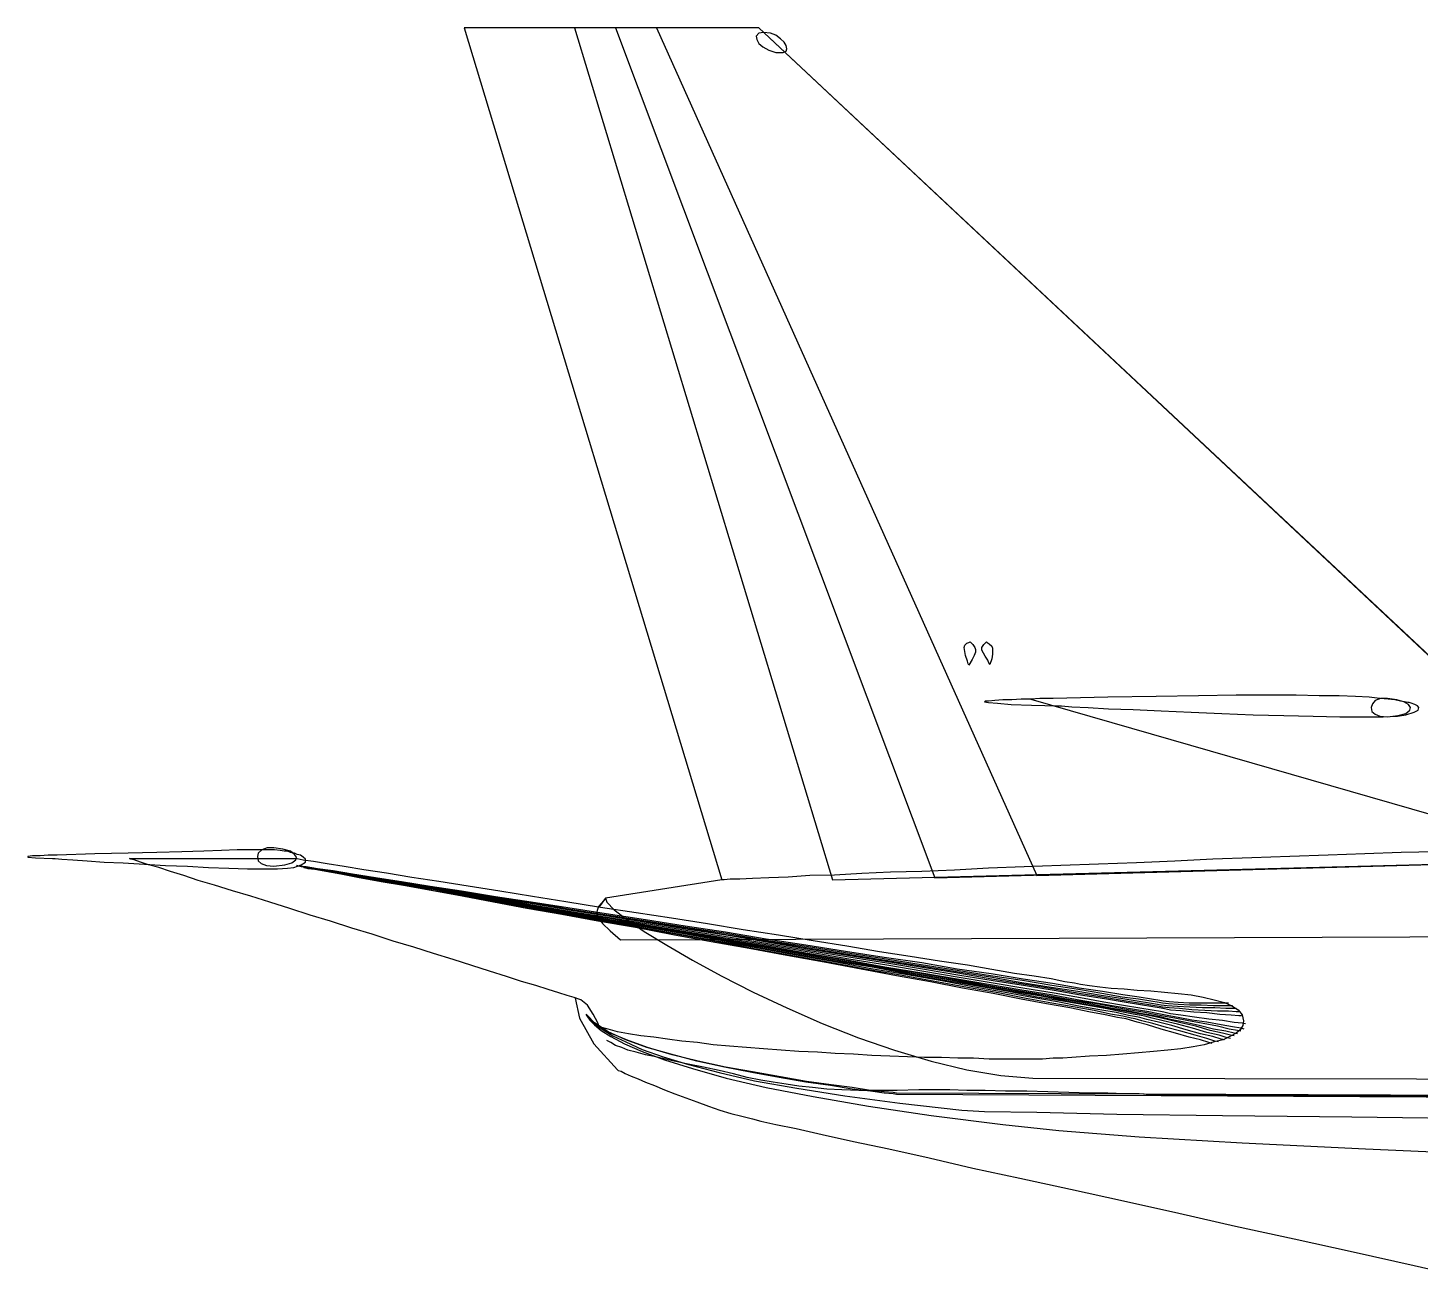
# Model space of a CAD drawing. Header units: millimetres. Extents: x -2022 to -1899, y 1897 to 1925.
# Drawn here: x -2021.51 to -1995.57, y 1901.22 to 1924.55 of the extents above; entities that cross this region are included whole.
import ezdxf

# ---------------------------------------------------------------- set-up
doc = ezdxf.new("R2010")
doc.units = ezdxf.units.MM
doc.header["$LTSCALE"] = 10
doc.layers.add('Aeronaves', color=2, linetype='Continuous')

msp = doc.modelspace()

# ---------------------------------------------------------------- linework, layer by layer
at = {"layer": 'Aeronaves'}
msp.add_line((-2002.82, 1912.036), (-1984.868, 1906.853), dxfattribs=at)
for points in [[(-2007.889, 1924.55), (-2013.378, 1924.55), (-2008.575, 1908.67), (-2010.748, 1908.326), (-2010.861, 1908.165)], [(-1993.738, 1911.282), (-2007.889, 1924.55), (-2011.32, 1924.55), (-2006.517, 1908.67), (-1992.429, 1909.036)], [(-2010.557, 1924.55), (-2004.611, 1908.708), (-1992.426, 1909.035)], [(-1993.738, 1911.282), (-2007.889, 1924.55), (-2010.557, 1924.55)], [(-2009.795, 1924.55), (-2002.706, 1908.746), (-1992.422, 1909.034)], [(-1993.738, 1911.282), (-2007.889, 1924.55), (-2009.795, 1924.55)], [(-1993.722, 1911.278), (-2007.889, 1924.55)], [(-2007.8, 1924.461), (-2007.889, 1924.449), (-2007.94, 1924.398), (-2007.927, 1924.334), (-2007.889, 1924.258), (-2007.813, 1924.195), (-2007.699, 1924.131), (-2007.572, 1924.093), (-2007.432, 1924.093), (-2007.381, 1924.118), (-2007.368, 1924.156), (-2007.381, 1924.22), (-2007.419, 1924.283), (-2007.483, 1924.347), (-2007.572, 1924.411), (-2007.673, 1924.449), (-2007.8, 1924.461)], [(-2003.976, 1912.671), (-2003.989, 1912.697), (-2004.002, 1912.747), (-2004.04, 1912.849), (-2004.065, 1913.001), (-2004.052, 1913.04), (-2004.014, 1913.078), (-2003.976, 1913.09), (-2003.951, 1913.103), (-2003.938, 1913.09), (-2003.9, 1913.052), (-2003.862, 1913.001), (-2003.849, 1912.963), (-2003.849, 1912.912), (-2003.875, 1912.849), (-2003.913, 1912.773), (-2003.976, 1912.671)], [(-2003.582, 1912.684), (-2003.595, 1912.697), (-2003.62, 1912.76), (-2003.671, 1912.836), (-2003.735, 1912.951), (-2003.735, 1913.001), (-2003.697, 1913.052), (-2003.659, 1913.09), (-2003.646, 1913.103), (-2003.633, 1913.09), (-2003.595, 1913.065), (-2003.544, 1913.027), (-2003.532, 1912.989), (-2003.532, 1912.938), (-2003.532, 1912.874), (-2003.544, 1912.785), (-2003.582, 1912.684)], [(-1995.794, 1911.972), (-1995.858, 1911.985), (-1995.934, 1911.998), (-1996.036, 1912.023), (-1996.163, 1912.036), (-1996.315, 1912.049), (-1996.518, 1912.074), (-1996.772, 1912.087), (-1997.077, 1912.099), (-1997.446, 1912.099), (-1997.878, 1912.112), (-1998.399, 1912.112), (-1998.996, 1912.112), (-1999.695, 1912.099), (-2000.482, 1912.087), (-2001.384, 1912.074), (-2002.401, 1912.049), (-2002.439, 1912.049), (-2002.528, 1912.049), (-2002.655, 1912.049), (-2002.82, 1912.036), (-2002.998, 1912.036), (-2003.176, 1912.023), (-2003.341, 1912.023), (-2003.493, 1912.01), (-2003.608, 1911.998), (-2003.671, 1911.998), (-2003.684, 1911.985), (-2003.608, 1911.972), (-2003.443, 1911.96), (-2003.188, 1911.934), (-2002.807, 1911.921), (-2002.312, 1911.909), (-2002.248, 1911.909), (-2002.058, 1911.896), (-2001.753, 1911.883), (-2001.372, 1911.858), (-2000.914, 1911.845), (-2000.393, 1911.82), (-1999.834, 1911.794), (-1999.263, 1911.769), (-1998.678, 1911.744), (-1998.106, 1911.731), (-1997.56, 1911.718), (-1997.065, 1911.706), (-1996.62, 1911.706), (-1996.252, 1911.706), (-1995.985, 1911.718), (-1995.832, 1911.744), (-1995.68, 1911.794), (-1995.604, 1911.833), (-1995.591, 1911.883), (-1995.616, 1911.909), (-1995.667, 1911.934), (-1995.731, 1911.96), (-1995.769, 1911.972), (-1995.794, 1911.972)], [(-1996.175, 1912.049), (-1996.302, 1912.049), (-1996.404, 1912.01), (-1996.455, 1911.947), (-1996.48, 1911.883), (-1996.468, 1911.807), (-1996.404, 1911.756), (-1996.315, 1911.718), (-1996.175, 1911.706), (-1995.972, 1911.731), (-1995.832, 1911.769), (-1995.756, 1911.833), (-1995.743, 1911.883), (-1995.781, 1911.934), (-1995.87, 1911.985), (-1995.997, 1912.023), (-1996.175, 1912.049)], [(-2016.567, 1909.165), (-2016.618, 1909.178), (-2016.668, 1909.203), (-2016.732, 1909.203), (-2016.808, 1909.216), (-2016.91, 1909.229), (-2017.024, 1909.229), (-2017.177, 1909.229), (-2017.38, 1909.229), (-2017.609, 1909.229), (-2017.901, 1909.216), (-2018.231, 1909.203), (-2018.638, 1909.19), (-2019.108, 1909.178), (-2019.641, 1909.165), (-2020.264, 1909.152), (-2020.963, 1909.127), (-2021.014, 1909.127), (-2021.128, 1909.127), (-2021.28, 1909.114), (-2021.42, 1909.114), (-2021.509, 1909.101), (-2021.509, 1909.089), (-2021.369, 1909.076), (-2021.052, 1909.063), (-2021.001, 1909.063), (-2020.874, 1909.051), (-2020.671, 1909.038), (-2020.404, 1909.025), (-2020.086, 1909), (-2019.73, 1908.987), (-2019.337, 1908.962), (-2018.943, 1908.936), (-2018.536, 1908.924), (-2018.142, 1908.898), (-2017.761, 1908.886), (-2017.418, 1908.873), (-2017.1, 1908.873), (-2016.859, 1908.873), (-2016.668, 1908.886), (-2016.554, 1908.898), (-2016.414, 1908.949), (-2016.338, 1909), (-2016.338, 1909.051), (-2016.376, 1909.089), (-2016.427, 1909.127), (-2016.491, 1909.14), (-2016.541, 1909.165), (-2016.567, 1909.165)], [(-2016.923, 1909.267), (-2017.05, 1909.267), (-2017.151, 1909.229), (-2017.215, 1909.165), (-2017.227, 1909.101), (-2017.215, 1909.025), (-2017.164, 1908.974), (-2017.062, 1908.936), (-2016.923, 1908.924), (-2016.719, 1908.949), (-2016.592, 1908.987), (-2016.516, 1909.038), (-2016.503, 1909.089), (-2016.541, 1909.14), (-2016.618, 1909.203), (-2016.757, 1909.241), (-2016.923, 1909.267)], [(-1998.856, 1906.04), (-1998.869, 1905.951), (-1998.92, 1905.874), (-1998.996, 1905.811), (-1999.11, 1905.747), (-1999.237, 1905.684), (-1999.402, 1905.646), (-1999.593, 1905.595), (-1999.796, 1905.557), (-2000.025, 1905.519), (-2000.266, 1905.493), (-2000.533, 1905.468), (-2000.813, 1905.442), (-2001.105, 1905.417), (-2001.41, 1905.392), (-2001.727, 1905.379), (-2002.058, 1905.354), (-2002.223, 1905.341), (-2002.401, 1905.341), (-2002.604, 1905.328), (-2002.833, 1905.328), (-2003.074, 1905.328), (-2003.328, 1905.328), (-2003.595, 1905.328), (-2003.887, 1905.341), (-2004.179, 1905.341), (-2004.484, 1905.354), (-2004.802, 1905.354), (-2005.12, 1905.366), (-2005.45, 1905.379), (-2005.78, 1905.392), (-2006.123, 1905.417), (-2006.466, 1905.43), (-2006.797, 1905.455), (-2007.14, 1905.468), (-2007.47, 1905.493), (-2007.8, 1905.519), (-2008.118, 1905.544), (-2008.436, 1905.569), (-2008.741, 1905.595), (-2009.033, 1905.633), (-2009.325, 1905.658), (-2009.592, 1905.697), (-2009.846, 1905.735), (-2010.087, 1905.76), (-2010.316, 1905.798), (-2010.519, 1905.836), (-2010.697, 1905.887), (-2010.862, 1905.925), (-2010.888, 1906.001), (-2010.977, 1906.167), (-2011.078, 1906.332), (-2011.205, 1906.433), (-2011.243, 1906.446), (-2011.332, 1906.472), (-2011.459, 1906.51), (-2011.612, 1906.56), (-2011.815, 1906.624), (-2012.044, 1906.7), (-2012.311, 1906.776), (-2012.59, 1906.865), (-2012.908, 1906.967), (-2013.238, 1907.069), (-2013.581, 1907.183), (-2013.95, 1907.297), (-2014.318, 1907.412), (-2014.699, 1907.526), (-2015.093, 1907.653), (-2015.474, 1907.767), (-2015.868, 1907.895), (-2016.249, 1908.009), (-2016.63, 1908.136), (-2016.999, 1908.25), (-2017.355, 1908.365), (-2017.698, 1908.466), (-2018.028, 1908.568), (-2018.333, 1908.657), (-2018.6, 1908.746), (-2018.854, 1908.822), (-2019.07, 1908.898), (-2019.26, 1908.949), (-2019.413, 1909), (-2019.527, 1909.038), (-2019.591, 1909.051), (-2019.616, 1909.063), (-2016.529, 1909.063), (-2016.491, 1909.063), (-2016.376, 1909.038), (-2016.186, 1909.013), (-2015.932, 1908.974), (-2015.614, 1908.924), (-2015.246, 1908.86), (-2014.826, 1908.797), (-2014.356, 1908.72), (-2013.848, 1908.644), (-2013.302, 1908.555), (-2012.717, 1908.466), (-2012.107, 1908.365), (-2011.485, 1908.263), (-2010.837, 1908.161), (-2010.176, 1908.06), (-2009.516, 1907.958), (-2008.842, 1907.856), (-2008.182, 1907.742), (-2007.521, 1907.64), (-2006.873, 1907.539), (-2006.25, 1907.437), (-2005.641, 1907.335), (-2005.069, 1907.247), (-2004.522, 1907.158), (-2004.002, 1907.081), (-2003.544, 1907.005), (-2003.125, 1906.929), (-2002.756, 1906.878), (-2002.439, 1906.827), (-2002.185, 1906.776), (-2002.007, 1906.751), (-2001.893, 1906.726), (-2001.727, 1906.7), (-2001.537, 1906.675), (-2001.321, 1906.649), (-2001.079, 1906.637), (-2000.838, 1906.611), (-2000.584, 1906.599), (-2000.33, 1906.573), (-2000.076, 1906.548), (-1999.834, 1906.522), (-1999.606, 1906.484), (-1999.402, 1906.433), (-1999.212, 1906.383), (-1999.072, 1906.319), (-1998.958, 1906.243), (-1998.881, 1906.154), (-1998.856, 1906.04)], [(-1995.261, 1909.19), (-1995.921, 1909.178), (-1996.595, 1909.152), (-1997.281, 1909.127), (-1997.992, 1909.101), (-1998.704, 1909.076), (-1999.428, 1909.051), (-2000.139, 1909.013), (-2000.851, 1908.987), (-2001.562, 1908.962), (-2002.261, 1908.936), (-2002.947, 1908.911), (-2003.608, 1908.886), (-2004.243, 1908.847), (-2004.853, 1908.822), (-2005.437, 1908.809), (-2005.971, 1908.784), (-2006.479, 1908.758), (-2006.936, 1908.746), (-2007.343, 1908.72), (-2007.699, 1908.708), (-2008.004, 1908.695), (-2008.245, 1908.682), (-2008.423, 1908.682), (-2008.537, 1908.67), (-2008.575, 1908.67), (-2010.748, 1908.326), (-2010.811, 1908.238), (-2010.875, 1908.174), (-2010.9, 1908.098), (-2010.913, 1908.034), (-2010.875, 1907.958), (-2010.799, 1907.856), (-2010.659, 1907.717), (-2010.468, 1907.551), (-1987.582, 1907.636)], [(-1995.261, 1909.19), (-1995.921, 1909.178), (-1996.595, 1909.152), (-1997.281, 1909.127), (-1997.992, 1909.101), (-1998.704, 1909.076), (-1999.428, 1909.051), (-2000.139, 1909.013), (-2000.851, 1908.987), (-2001.562, 1908.962), (-2002.261, 1908.936), (-2002.947, 1908.911), (-2003.608, 1908.886), (-2004.243, 1908.847), (-2004.853, 1908.822), (-2005.437, 1908.809), (-2005.971, 1908.784), (-2006.479, 1908.758), (-2006.936, 1908.746), (-2007.343, 1908.72), (-2007.699, 1908.708), (-2008.004, 1908.695), (-2008.245, 1908.682), (-2008.423, 1908.682), (-2008.537, 1908.67), (-2008.575, 1908.67), (-2010.748, 1908.326), (-2010.723, 1908.25), (-2010.583, 1908.11), (-2010.354, 1907.933), (-2010.024, 1907.704), (-2009.604, 1907.45), (-2009.122, 1907.17), (-2008.588, 1906.878), (-2007.991, 1906.573), (-2007.368, 1906.281), (-2006.708, 1905.989), (-2006.034, 1905.722), (-2005.361, 1905.493), (-2004.675, 1905.29), (-2004.014, 1905.125), (-2003.379, 1905.023), (-2002.782, 1904.972), (-1967.029, 1904.91)], [(-1999.136, 1906.37), (-1999.174, 1906.37), (-1999.301, 1906.37), (-1999.466, 1906.37), (-1999.669, 1906.37), (-1999.872, 1906.37), (-2000.076, 1906.383), (-2000.241, 1906.395), (-2000.355, 1906.408), (-2000.419, 1906.421), (-2000.571, 1906.446), (-2000.8, 1906.484), (-2001.105, 1906.522), (-2001.486, 1906.586), (-2001.918, 1906.649), (-2002.413, 1906.738), (-2002.96, 1906.815), (-2003.557, 1906.916), (-2004.192, 1907.005), (-2004.853, 1907.12), (-2005.552, 1907.221), (-2006.276, 1907.335), (-2007.013, 1907.45), (-2007.75, 1907.564), (-2008.512, 1907.691), (-2009.261, 1907.806), (-2009.998, 1907.92), (-2010.735, 1908.034), (-2011.447, 1908.149), (-2012.133, 1908.25), (-2012.793, 1908.352), (-2013.429, 1908.454), (-2014.013, 1908.542), (-2014.547, 1908.631), (-2015.03, 1908.708), (-2015.461, 1908.771), (-2015.817, 1908.835), (-2016.109, 1908.873), (-2016.325, 1908.911), (-2016.452, 1908.924), (-2016.503, 1908.936)], [(-1999.059, 1906.319), (-1999.11, 1906.319), (-1999.237, 1906.319), (-1999.415, 1906.319), (-1999.644, 1906.332), (-1999.86, 1906.332), (-2000.076, 1906.345), (-2000.254, 1906.357), (-2000.368, 1906.37), (-2000.431, 1906.383), (-2000.584, 1906.408), (-2000.813, 1906.446), (-2001.118, 1906.484), (-2001.499, 1906.548), (-2001.931, 1906.624), (-2002.426, 1906.7), (-2002.972, 1906.789), (-2003.57, 1906.878), (-2004.192, 1906.98), (-2004.866, 1907.081), (-2005.552, 1907.196), (-2006.276, 1907.31), (-2007, 1907.424), (-2007.75, 1907.539), (-2008.499, 1907.666), (-2009.249, 1907.78), (-2009.986, 1907.895), (-2010.723, 1908.009), (-2011.434, 1908.123), (-2012.12, 1908.238), (-2012.781, 1908.339), (-2013.403, 1908.441), (-2013.975, 1908.53), (-2014.521, 1908.619), (-2015.004, 1908.695), (-2015.423, 1908.758), (-2015.779, 1908.809), (-2016.071, 1908.86), (-2016.287, 1908.898), (-2016.414, 1908.911), (-2016.465, 1908.924)], [(-1998.996, 1906.268), (-1999.047, 1906.268), (-1999.186, 1906.268), (-1999.39, 1906.281), (-1999.618, 1906.281), (-1999.86, 1906.294), (-2000.088, 1906.306), (-2000.279, 1906.319), (-2000.393, 1906.332), (-2000.457, 1906.345), (-2000.609, 1906.37), (-2000.838, 1906.408), (-2001.143, 1906.459), (-2001.511, 1906.51), (-2001.943, 1906.586), (-2002.439, 1906.662), (-2002.985, 1906.751), (-2003.57, 1906.853), (-2004.205, 1906.954), (-2004.866, 1907.056), (-2005.564, 1907.17), (-2006.276, 1907.285), (-2007, 1907.399), (-2007.75, 1907.526), (-2008.499, 1907.64), (-2009.236, 1907.767), (-2009.973, 1907.882), (-2010.71, 1907.996), (-2011.421, 1908.11), (-2012.107, 1908.225), (-2012.755, 1908.326), (-2013.378, 1908.428), (-2013.962, 1908.53), (-2014.496, 1908.606), (-2014.979, 1908.682), (-2015.398, 1908.758), (-2015.754, 1908.809), (-2016.046, 1908.86), (-2016.262, 1908.898), (-2016.389, 1908.911), (-2016.44, 1908.924)], [(-1998.945, 1906.205), (-1998.996, 1906.205), (-1999.136, 1906.217), (-1999.339, 1906.217), (-1999.58, 1906.23), (-1999.822, 1906.243), (-2000.05, 1906.268), (-2000.241, 1906.281), (-2000.368, 1906.294), (-2000.431, 1906.306), (-2000.584, 1906.332), (-2000.813, 1906.37), (-2001.118, 1906.421), (-2001.486, 1906.484), (-2001.918, 1906.548), (-2002.413, 1906.637), (-2002.96, 1906.726), (-2003.544, 1906.815), (-2004.179, 1906.929), (-2004.84, 1907.031), (-2005.526, 1907.145), (-2006.238, 1907.259), (-2006.975, 1907.374), (-2007.711, 1907.501), (-2008.461, 1907.628), (-2009.211, 1907.742), (-2009.948, 1907.869), (-2010.672, 1907.983), (-2011.383, 1908.098), (-2012.069, 1908.212), (-2012.73, 1908.314), (-2013.34, 1908.415), (-2013.924, 1908.504), (-2014.458, 1908.593), (-2014.941, 1908.67), (-2015.36, 1908.746), (-2015.716, 1908.797), (-2016.008, 1908.847), (-2016.224, 1908.886), (-2016.351, 1908.898), (-2016.402, 1908.911)], [(-2016.364, 1908.898), (-2016.313, 1908.886), (-2016.186, 1908.873), (-2015.97, 1908.835), (-2015.677, 1908.784), (-2015.322, 1908.733), (-2014.902, 1908.657), (-2014.42, 1908.581), (-2013.886, 1908.492), (-2013.314, 1908.403), (-2012.692, 1908.301), (-2012.031, 1908.187), (-2011.345, 1908.072), (-2010.634, 1907.958), (-2009.909, 1907.844), (-2009.173, 1907.717), (-2008.423, 1907.602), (-2007.686, 1907.475), (-2006.936, 1907.348), (-2006.212, 1907.234), (-2005.501, 1907.12), (-2004.802, 1907.005), (-2004.141, 1906.891), (-2003.519, 1906.789), (-2002.922, 1906.7), (-2002.388, 1906.611), (-2001.893, 1906.522), (-2001.448, 1906.459), (-2001.079, 1906.395), (-2000.775, 1906.345), (-2000.546, 1906.306), (-2000.393, 1906.281), (-2000.33, 1906.268), (-2000.215, 1906.243), (-2000.025, 1906.23), (-1999.784, 1906.205), (-1999.542, 1906.192), (-1999.301, 1906.167), (-1999.085, 1906.154), (-1998.945, 1906.141), (-1998.894, 1906.141)], [(-2016.364, 1908.898), (-2016.313, 1908.886), (-2016.186, 1908.873), (-2015.97, 1908.835), (-2015.677, 1908.784), (-2015.322, 1908.72), (-2014.902, 1908.657), (-2014.42, 1908.568), (-2013.886, 1908.479), (-2013.314, 1908.39), (-2012.692, 1908.288), (-2012.031, 1908.174), (-2011.345, 1908.06), (-2010.634, 1907.945), (-2009.909, 1907.818), (-2009.173, 1907.691), (-2008.436, 1907.577), (-2007.686, 1907.45), (-2006.949, 1907.323), (-2006.212, 1907.196), (-2005.501, 1907.081), (-2004.815, 1906.967), (-2004.154, 1906.853), (-2003.519, 1906.751), (-2002.934, 1906.649), (-2002.388, 1906.56), (-2001.893, 1906.472), (-2001.461, 1906.395), (-2001.092, 1906.332), (-2000.787, 1906.281), (-2000.559, 1906.243), (-2000.406, 1906.217), (-2000.343, 1906.205), (-2000.215, 1906.179), (-2000.025, 1906.154), (-1999.771, 1906.116), (-1999.504, 1906.078), (-1999.25, 1906.052), (-1999.034, 1906.014), (-1998.881, 1906.001), (-1998.818, 1905.989)], [(-1998.97, 1905.798), (-1999.034, 1905.811), (-1999.186, 1905.849), (-1999.415, 1905.887), (-1999.682, 1905.951), (-1999.961, 1906.014), (-2000.215, 1906.065), (-2000.419, 1906.116), (-2000.559, 1906.141), (-2000.622, 1906.154), (-2000.775, 1906.179), (-2000.991, 1906.217), (-2001.295, 1906.268), (-2001.664, 1906.345), (-2002.096, 1906.421), (-2002.579, 1906.497), (-2003.112, 1906.599), (-2003.697, 1906.7), (-2004.307, 1906.802), (-2004.967, 1906.916), (-2005.641, 1907.031), (-2006.352, 1907.158), (-2007.063, 1907.285), (-2007.8, 1907.412), (-2008.537, 1907.539), (-2009.261, 1907.666), (-2009.998, 1907.793), (-2010.71, 1907.92), (-2011.409, 1908.034), (-2012.082, 1908.161), (-2012.73, 1908.263), (-2013.34, 1908.377), (-2013.911, 1908.479), (-2014.432, 1908.568), (-2014.915, 1908.644), (-2015.322, 1908.72), (-2015.677, 1908.784), (-2015.97, 1908.835), (-2016.173, 1908.873), (-2016.3, 1908.886), (-2016.351, 1908.898)], [(-1998.907, 1905.849), (-1998.97, 1905.862), (-1999.123, 1905.887), (-1999.339, 1905.938), (-1999.606, 1905.989), (-1999.885, 1906.04), (-2000.139, 1906.09), (-2000.355, 1906.129), (-2000.482, 1906.154), (-2000.546, 1906.167), (-2000.698, 1906.192), (-2000.927, 1906.23), (-2001.219, 1906.281), (-2001.588, 1906.357), (-2002.02, 1906.421), (-2002.515, 1906.51), (-2003.049, 1906.599), (-2003.633, 1906.7), (-2004.256, 1906.815), (-2004.904, 1906.929), (-2005.59, 1907.043), (-2006.301, 1907.17), (-2007.025, 1907.297), (-2007.75, 1907.412), (-2008.499, 1907.551), (-2009.236, 1907.679), (-2009.96, 1907.793), (-2010.684, 1907.92), (-2011.383, 1908.047), (-2012.057, 1908.161), (-2012.717, 1908.276), (-2013.327, 1908.377), (-2013.899, 1908.479), (-2014.432, 1908.568), (-2014.902, 1908.644), (-2015.322, 1908.72), (-2015.677, 1908.784), (-2015.97, 1908.835), (-2016.173, 1908.873), (-2016.3, 1908.886), (-2016.351, 1908.898)], [(-1998.843, 1905.887), (-1998.907, 1905.9), (-1999.059, 1905.925), (-1999.275, 1905.963), (-1999.542, 1906.014), (-1999.822, 1906.052), (-2000.076, 1906.103), (-2000.279, 1906.141), (-2000.406, 1906.167), (-2000.47, 1906.179), (-2000.622, 1906.205), (-2000.851, 1906.243), (-2001.156, 1906.294), (-2001.524, 1906.357), (-2001.956, 1906.433), (-2002.439, 1906.522), (-2002.985, 1906.611), (-2003.57, 1906.713), (-2004.192, 1906.815), (-2004.853, 1906.929), (-2005.539, 1907.043), (-2006.25, 1907.17), (-2006.975, 1907.297), (-2007.711, 1907.424), (-2008.461, 1907.551), (-2009.198, 1907.679), (-2009.935, 1907.806), (-2010.659, 1907.92), (-2011.358, 1908.047), (-2012.044, 1908.161), (-2012.692, 1908.276), (-2013.314, 1908.377), (-2013.886, 1908.479), (-2014.42, 1908.568), (-2014.902, 1908.644), (-2015.322, 1908.72), (-2015.677, 1908.784), (-2015.957, 1908.835), (-2016.173, 1908.873), (-2016.3, 1908.886), (-2016.351, 1908.898)], [(-1999.212, 1905.684), (-1999.275, 1905.697), (-1999.428, 1905.747), (-1999.656, 1905.798), (-1999.923, 1905.874), (-2000.19, 1905.951), (-2000.444, 1906.014), (-2000.66, 1906.065), (-2000.787, 1906.103), (-2000.851, 1906.116), (-2001.003, 1906.141), (-2001.232, 1906.192), (-2001.537, 1906.243), (-2001.893, 1906.306), (-2002.325, 1906.395), (-2002.795, 1906.472), (-2003.328, 1906.573), (-2003.9, 1906.675), (-2004.51, 1906.789), (-2005.158, 1906.904), (-2005.831, 1907.018), (-2006.517, 1907.145), (-2007.229, 1907.272), (-2007.94, 1907.399), (-2008.664, 1907.526), (-2009.389, 1907.653), (-2010.1, 1907.78), (-2010.799, 1907.907), (-2011.485, 1908.034), (-2012.145, 1908.149), (-2012.781, 1908.263), (-2013.391, 1908.377), (-2013.95, 1908.466), (-2014.458, 1908.568), (-2014.928, 1908.644), (-2015.334, 1908.72), (-2015.677, 1908.784), (-2015.957, 1908.835), (-2016.16, 1908.873), (-2016.3, 1908.886), (-2016.338, 1908.898)], [(-1999.097, 1905.709), (-1999.161, 1905.722), (-1999.313, 1905.773), (-1999.542, 1905.824), (-1999.809, 1905.9), (-2000.088, 1905.976), (-2000.355, 1906.04), (-2000.559, 1906.09), (-2000.698, 1906.129), (-2000.762, 1906.141), (-2000.914, 1906.167), (-2001.13, 1906.205), (-2001.435, 1906.268), (-2001.791, 1906.332), (-2002.223, 1906.408), (-2002.706, 1906.484), (-2003.239, 1906.586), (-2003.811, 1906.688), (-2004.421, 1906.789), (-2005.069, 1906.904), (-2005.742, 1907.031), (-2006.441, 1907.145), (-2007.152, 1907.272), (-2007.877, 1907.399), (-2008.601, 1907.539), (-2009.325, 1907.666), (-2010.049, 1907.793), (-2010.761, 1907.907), (-2011.447, 1908.034), (-2012.12, 1908.149), (-2012.755, 1908.263), (-2013.365, 1908.377), (-2013.924, 1908.479), (-2014.445, 1908.568), (-2014.915, 1908.644), (-2015.322, 1908.72), (-2015.677, 1908.784), (-2015.957, 1908.835), (-2016.16, 1908.873), (-2016.3, 1908.886), (-2016.338, 1908.898)], [(-1999.034, 1905.76), (-1999.097, 1905.773), (-1999.25, 1905.811), (-1999.479, 1905.862), (-1999.745, 1905.938), (-2000.025, 1906.001), (-2000.279, 1906.065), (-2000.495, 1906.116), (-2000.622, 1906.141), (-2000.686, 1906.154), (-2000.838, 1906.179), (-2001.067, 1906.217), (-2001.359, 1906.268), (-2001.727, 1906.332), (-2002.147, 1906.408), (-2002.629, 1906.497), (-2003.163, 1906.586), (-2003.747, 1906.688), (-2004.357, 1906.802), (-2005.018, 1906.916), (-2005.691, 1907.031), (-2006.39, 1907.158), (-2007.102, 1907.285), (-2007.826, 1907.412), (-2008.563, 1907.539), (-2009.287, 1907.666), (-2010.011, 1907.793), (-2010.723, 1907.92), (-2011.421, 1908.034), (-2012.095, 1908.149), (-2012.743, 1908.263), (-2013.34, 1908.377), (-2013.911, 1908.479), (-2014.432, 1908.568), (-2014.902, 1908.644), (-2015.322, 1908.72), (-2015.677, 1908.784), (-2015.957, 1908.835), (-2016.16, 1908.873), (-2016.287, 1908.886), (-2016.338, 1908.898)], [(-1999.326, 1905.646), (-1999.39, 1905.658), (-1999.542, 1905.709), (-1999.758, 1905.773), (-2000.025, 1905.849), (-2000.292, 1905.913), (-2000.546, 1905.989), (-2000.749, 1906.04), (-2000.876, 1906.078), (-2000.952, 1906.09), (-2001.105, 1906.129), (-2001.334, 1906.167), (-2001.638, 1906.23), (-2001.994, 1906.294), (-2002.426, 1906.37), (-2002.909, 1906.459), (-2003.43, 1906.56), (-2004.002, 1906.662), (-2004.611, 1906.776), (-2005.247, 1906.891), (-2005.907, 1907.005), (-2006.593, 1907.132), (-2007.292, 1907.259), (-2008.004, 1907.386), (-2008.728, 1907.526), (-2009.439, 1907.653), (-2010.151, 1907.78), (-2010.85, 1907.907), (-2011.523, 1908.022), (-2012.184, 1908.136), (-2012.806, 1908.25), (-2013.403, 1908.365), (-2013.962, 1908.466), (-2014.471, 1908.555), (-2014.928, 1908.631), (-2015.334, 1908.708), (-2015.677, 1908.771), (-2015.957, 1908.822), (-2016.16, 1908.86), (-2016.287, 1908.873), (-2016.325, 1908.886)], [(-1999.44, 1905.62), (-1999.504, 1905.633), (-1999.656, 1905.684), (-1999.872, 1905.735), (-2000.127, 1905.811), (-2000.393, 1905.887), (-2000.647, 1905.963), (-2000.838, 1906.014), (-2000.965, 1906.052), (-2001.041, 1906.078), (-2001.206, 1906.103), (-2001.435, 1906.154), (-2001.74, 1906.205), (-2002.096, 1906.281), (-2002.528, 1906.357), (-2002.998, 1906.446), (-2003.519, 1906.548), (-2004.091, 1906.649), (-2004.688, 1906.764), (-2005.323, 1906.878), (-2005.984, 1907.005), (-2006.67, 1907.132), (-2007.368, 1907.259), (-2008.067, 1907.386), (-2008.779, 1907.513), (-2009.49, 1907.64), (-2010.189, 1907.78), (-2010.888, 1907.895), (-2011.561, 1908.022), (-2012.209, 1908.136), (-2012.832, 1908.25), (-2013.416, 1908.365), (-2013.962, 1908.466), (-2014.471, 1908.555), (-2014.928, 1908.631), (-2015.334, 1908.708), (-2015.665, 1908.771), (-2015.944, 1908.822), (-2016.148, 1908.86), (-2016.275, 1908.873), (-2016.313, 1908.886)], [(-2011.309, 1906.465), (-2011.231, 1906.09), (-2010.964, 1905.608), (-2010.519, 1905.125), (-2010.507, 1905.112), (-2010.456, 1905.099), (-2010.379, 1905.061), (-2010.265, 1905.01), (-2010.138, 1904.96), (-2009.998, 1904.896), (-2009.833, 1904.833), (-2009.643, 1904.756), (-2009.452, 1904.68), (-2009.249, 1904.604), (-2009.045, 1904.528), (-2008.829, 1904.451), (-2008.614, 1904.375), (-2008.41, 1904.312), (-2008.207, 1904.261), (-2008.004, 1904.21), (-2007.851, 1904.172), (-2007.572, 1904.108), (-2007.191, 1904.032), (-2006.708, 1903.918), (-2006.123, 1903.791), (-2005.463, 1903.651), (-2004.713, 1903.486), (-2003.9, 1903.295), (-2003.023, 1903.105), (-2002.083, 1902.901), (-2001.092, 1902.685), (-2000.063, 1902.457), (-1999.009, 1902.215), (-1997.916, 1901.974), (-1996.811, 1901.733), (-1995.68, 1901.478), (-1994.562, 1901.224)], [(-1973.252, 1904.507), (-2005.323, 1904.667), (-2005.386, 1904.68), (-2005.552, 1904.693), (-2005.806, 1904.731), (-2006.149, 1904.769), (-2006.555, 1904.833), (-2007.013, 1904.896), (-2007.508, 1904.985), (-2008.016, 1905.074), (-2008.525, 1905.176), (-2009.045, 1905.29), (-2009.528, 1905.417), (-2009.973, 1905.544), (-2010.367, 1905.684), (-2010.697, 1905.836), (-2010.951, 1906.001), (-2011.104, 1906.167), (-2011.104, 1906.154), (-2011.078, 1906.116), (-2011.04, 1906.052), (-2010.951, 1905.963), (-2010.824, 1905.862), (-2010.646, 1905.747), (-2010.392, 1905.608), (-2010.062, 1905.468), (-2009.643, 1905.315), (-2009.122, 1905.15), (-2008.499, 1904.972), (-2007.75, 1904.794), (-2006.873, 1904.629), (-2005.844, 1904.451), (-2004.675, 1904.274), (-2003.341, 1904.108), (-2002.299, 1903.994), (-2000.8, 1903.88), (-1998.881, 1903.765), (-1996.582, 1903.651), (-1993.914, 1903.537)], [(-1966.979, 1904.538), (-2005.323, 1904.693), (-2005.386, 1904.706), (-2005.552, 1904.718), (-2005.806, 1904.744), (-2006.149, 1904.794), (-2006.543, 1904.845), (-2007, 1904.909), (-2007.483, 1904.998), (-2008.004, 1905.087), (-2008.512, 1905.176), (-2009.02, 1905.29), (-2009.503, 1905.404), (-2009.96, 1905.544), (-2010.354, 1905.684), (-2010.684, 1905.824), (-2010.939, 1905.989), (-2011.091, 1906.154), (-2011.078, 1906.141), (-2011.066, 1906.103), (-2011.002, 1906.04), (-2010.926, 1905.963), (-2010.786, 1905.874), (-2010.608, 1905.76), (-2010.367, 1905.646), (-2010.062, 1905.506), (-2009.668, 1905.366), (-2009.198, 1905.226), (-2008.626, 1905.074), (-2007.966, 1904.922), (-2007.178, 1904.782), (-2006.288, 1904.642), (-2005.259, 1904.502), (-2004.103, 1904.375), (-2003.684, 1904.35), (-2002.706, 1904.337), (-2001.219, 1904.299), (-1999.25, 1904.274), (-1996.836, 1904.248), (-1994.015, 1904.21)], [(-2000.431, 1904.667), (-2000.482, 1904.667), (-2000.609, 1904.667), (-2000.8, 1904.68), (-2001.067, 1904.68), (-2001.384, 1904.693), (-2001.727, 1904.693), (-2002.109, 1904.706), (-2002.502, 1904.718), (-2002.896, 1904.731), (-2003.29, 1904.731), (-2003.671, 1904.744), (-2004.014, 1904.744), (-2004.332, 1904.756), (-2004.586, 1904.756), (-2004.777, 1904.756), (-2004.904, 1904.756), (-2005.31, 1904.744), (-2005.691, 1904.744), (-2006.022, 1904.744), (-2006.339, 1904.756), (-2006.619, 1904.769), (-2006.886, 1904.794), (-2007.14, 1904.82), (-2007.381, 1904.858), (-2007.623, 1904.896), (-2007.851, 1904.934), (-2008.105, 1904.985), (-2008.359, 1905.049), (-2008.626, 1905.112), (-2008.918, 1905.176), (-2009.236, 1905.239), (-2009.579, 1905.315), (-2009.808, 1905.366), (-2009.998, 1905.404), (-2010.176, 1905.455), (-2010.329, 1905.493), (-2010.443, 1905.544), (-2010.557, 1905.582), (-2010.646, 1905.633), (-2010.723, 1905.671)], [(-1973.243, 1904.544), (-2000.673, 1904.655)]]:
    msp.add_lwpolyline(points, dxfattribs=at)

doc.saveas('drawing.dxf')
